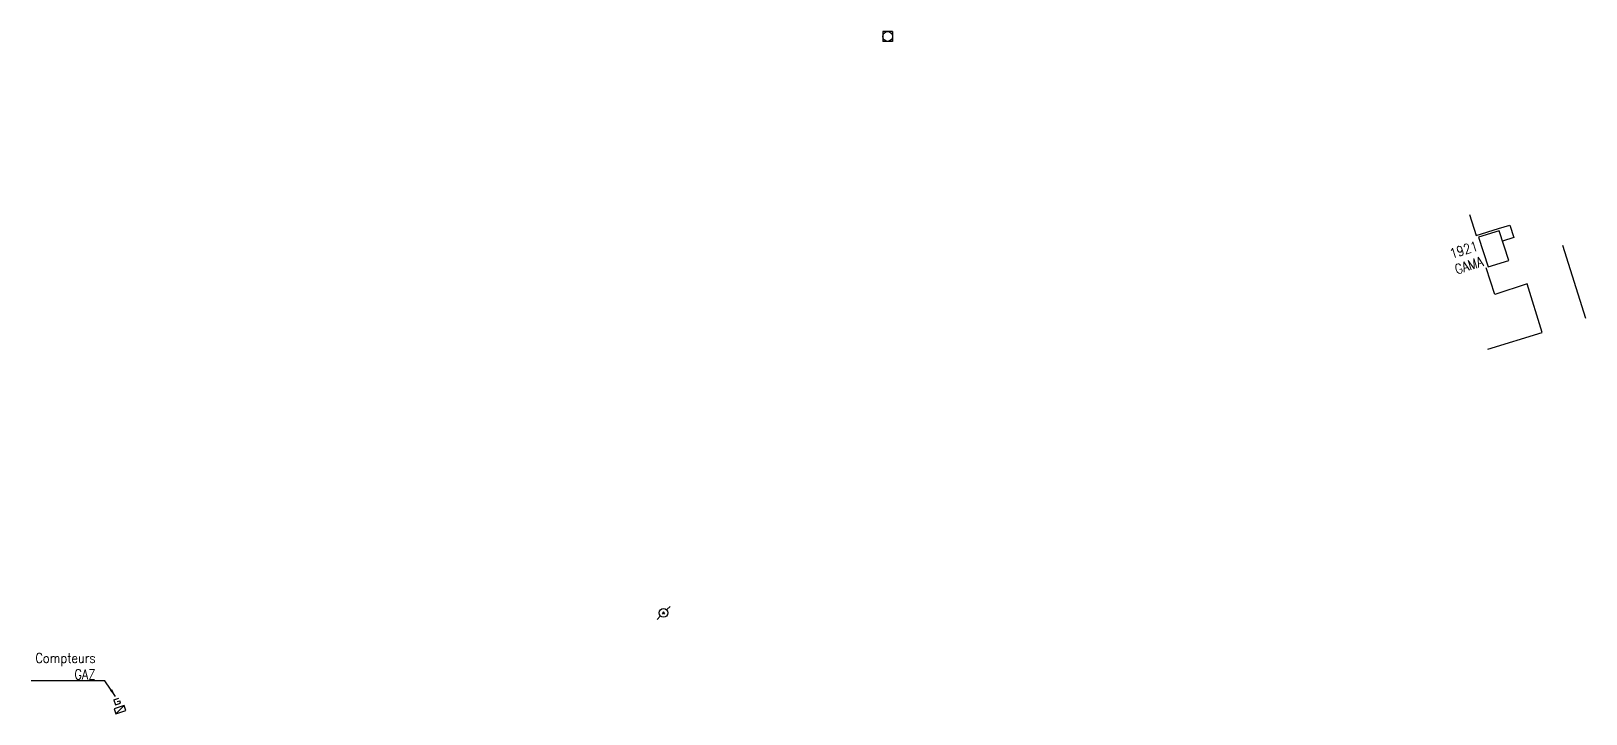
# Model space of a CAD drawing. Header units: millimetres. Extents: x 113005 to 113996, y 125027 to 125988.
# Drawn here: x 113525.3 to 113762.8, y 125884 to 125988.3 of the extents above; entities that cross this region are included whole.
import ezdxf

# ---------------------------------------------------------------- set-up
doc = ezdxf.new("R2010")
doc.units = ezdxf.units.MM
doc.layers.get('0').update_dxf_attribs({"linetype": 'CONTINUOUS'})
for name, color, linetype in [('W0008', 7, 'CONTINUOUS'), ('W0100', 7, 'CONTINUOUS'), ('W0420', 7, 'CONTINUOUS'), ('W0432', 7, 'CONTINUOUS'), ('W0473', 7, 'CONTINUOUS'), ('W0991', 7, 'CONTINUOUS')]:
    doc.layers.add(name, color=color, linetype=linetype)
doc.styles.get("Standard").update_dxf_attribs({"font": 'romans.shx', "width": 0.85})
doc.dimstyles.get("Standard").update_dxf_attribs({"dimtxt": 1.5, "dimasz": 1.2, "dimexe": 0.625, "dimexo": 0.625, "dimgap": 0.25, "dimtad": 1, "dimdec": 1, "dimzin": 0, "dimdsep": 46, "dimtxsty": 'Standard', "dimcen": -0.5, "dimadec": 0, "dimazin": 0, "dimtfac": 1, "dimtdec": 1, "dimtmove": 0, "dimatfit": 3, "dimfxl": 0, "dimtolj": 1, "dimtzin": 0, "dimarcsym": 0})

# ---------------------------------------------------------------- blocks, each defined once
blk = doc.blocks.new('T432')
at = {"flags": 128}
for points in [[(0.8, 0.8), (-0.8, 0.8)], [(-0.8, 0.8), (-0.8, 0)], [(0.8, 0.8), (-0.8, 0)], [(-0.8, 0), (0.8, 0)], [(-0.4, 2.1), (-0.4, 1.3)], [(-0.4, 1.3), (0.4, 1.3)], [(-0.39, 2.1), (0.41, 2.1)], [(0, 1.7), (0.4, 1.7)], [(0.4, 1.3), (0.4, 1.7)], [(0.8, 0), (0.8, 0.8)]]:
    blk.add_lwpolyline(points, dxfattribs=at)
blk = doc.blocks.new('T473')
for p, q in [((-0.166667, 0.166667), (0.166667, -0.166667)), ((-0.166667, -0.166667), (0.166667, 0.166667)), ((0.500001, 0.500001), (1.000002, 1.000002)), ((-1.000002, -1.000002), (-0.500001, -0.500001))]:
    blk.add_line(p, q)
blk.add_ellipse((0, 0), major_axis=(0.471405, 0.471405), ratio=1, start_param=5.4977871438, end_param=11.780972451)
blk = doc.blocks.new('T420')
for p, q in [((0.75, 0.75), (-0.75, 0.75)), ((-0.75, 0.75), (-0.75, -0.75)), ((0.75, 0.75), (0.75, -0.75)), ((0.75, -0.75), (-0.75, -0.75))]:
    blk.add_line(p, q)
blk.add_ellipse((0, 0), major_axis=(-0.53, 0.53), ratio=1, start_param=3.926991, end_param=10.210176)

msp = doc.modelspace()

# ---------------------------------------------------------------- linework, layer by layer
at = {"layer": 'W0008'}
for p, q in [((113762.77, 125944.37), (113759.24, 125955.53)), ((113756.09, 125942.26), (113753.79, 125949.66)), ((113747.76, 125939.68), (113756.09, 125942.26))]:
    msp.add_line(p, q, dxfattribs=at)
at = {"layer": 'W0008', "flags": 128}
for points in [[(113744.98, 125960.27), (113745.99, 125957.04), (113749.43, 125958.11), (113749.43, 125958.11)], [(113753.79, 125949.66), (113748.85, 125948.05), (113747.55, 125952.13)]]:
    msp.add_lwpolyline(points, dxfattribs=at)
at = {"layer": 'W0008', "ltscale": 0.1, "flags": 128}
msp.add_lwpolyline([(113749.43, 125958.11), (113751.14, 125958.65), (113751.75, 125956.74), (113750.03, 125956.19)], dxfattribs=at)
at = {"layer": 'W0100', "flags": 128}
msp.add_lwpolyline([(113747.82, 125952.24), (113750.97, 125953.25), (113749.52, 125957.77), (113746.38, 125956.77)], close=True, dxfattribs=at)

# ---------------------------------------------------------------- block references
at = {"layer": 'W0420'}
msp.add_blockref('T420', (113656.09, 125987.44), dxfattribs=at)
at = {"layer": 'W0432', "ltscale": 0.5, "rotation": 18.47965494347626}
msp.add_blockref('T432', (113538.95, 125884.25), dxfattribs=at)
at = {"layer": 'W0473'}
msp.add_blockref('T473', (113621.87, 125899.41), dxfattribs=at)

# ---------------------------------------------------------------- texts
at = {"layer": 'W0432', "linetype": 'Continuous', "ltscale": 0.5, "insert": (113535.09, 125889.27), "char_height": 1.5, "attachment_point": 9}
msp.add_mtext('\\A1;Compteurs\\PGAZ', dxfattribs=at)
at = {"layer": 'W0991', "insert": (113741.8, 125954.91), "char_height": 1.5, "width": 2.2475, "attachment_point": 1, "rotation": 17.747}
msp.add_mtext('1921\\PGAMA', dxfattribs=at)

# ---------------------------------------------------------------- leaders
at = {"layer": 'W0432', "linetype": 'Continuous', "ltscale": 0.5, "annotation_type": 0, "has_hookline": 1, "hookline_direction": 1, "text_width": 9.84}
msp.add_leader([(113538.14, 125886.67), (113536.54, 125889.02), (113535.34, 125889.02)], dimstyle='Standard', dxfattribs=at)

doc.saveas('drawing.dxf')
